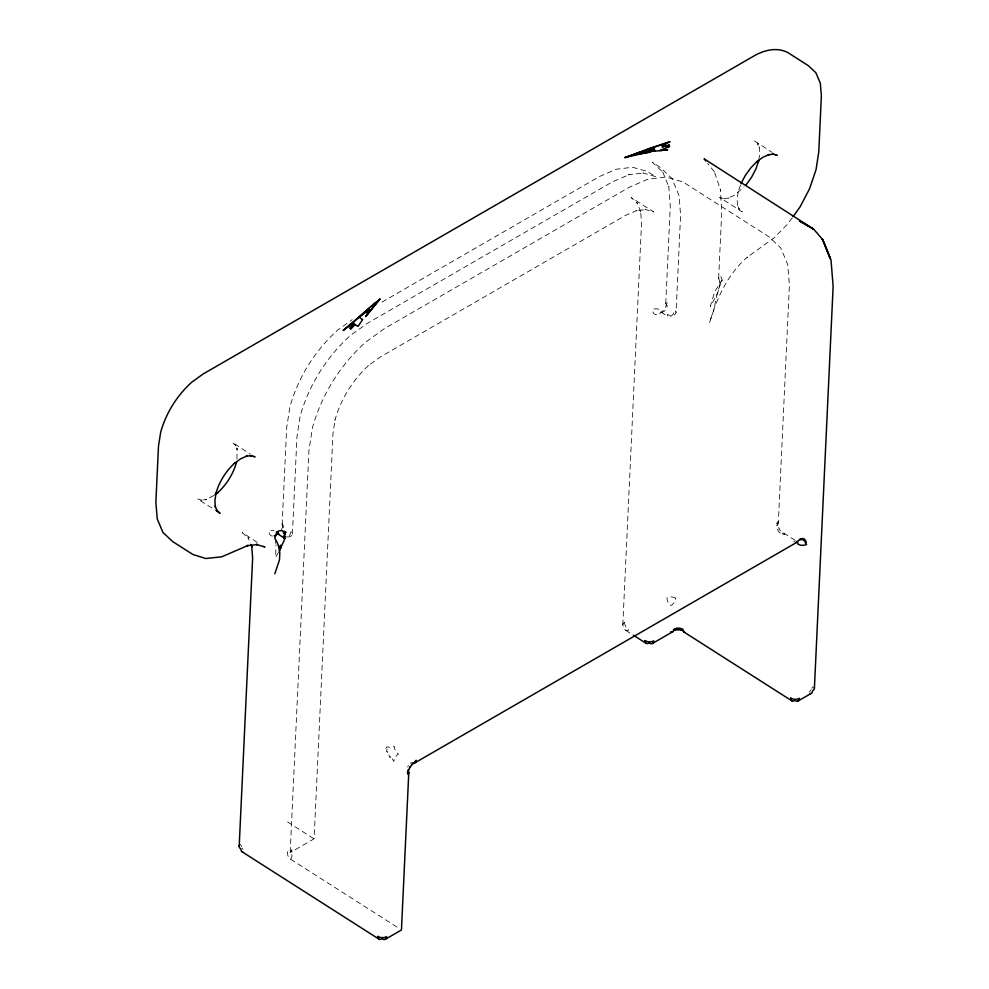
<?xml version="1.0" encoding="UTF-8"?>
<svg xmlns="http://www.w3.org/2000/svg" width="989" height="989" viewBox="0 0 989 989"><rect width="100%" height="100%" fill="white"/><g stroke="black" fill="none" stroke-linecap="round" stroke-linejoin="round"><path stroke-width="0.74" stroke-dasharray="4.95 3.71" d="M282.137 524.825L286.662 427.693L289.876 407.085C298.035 377.637 314.762 350.897 337.36 330.363L352.208 319.645M292.435 533.998L296.96 436.866L300.001 416.728C308.617 385.586 326.296 357.326 350.193 335.63L367.154 323.44L612.216 181.964L629.363 174.546L628.423 174.781L644.024 172.988L642.949 172.89L656.028 176.759L646.67 171.208L632.564 167.252L616.258 169.255L599.668 176.425L379.912 303.302M290.197 852.333L308.927 450.502L312.512 427.582C321.549 394.932 340.092 365.287 365.151 342.528L384.325 328.682L629.387 187.193L647.795 179.232L665.993 176.994L682.991 181.939L768.935 236.767L780.729 247.905L787.714 264.471L789.407 285.055L778.318 523.082M622.81 624.887L641.54 223.069L640.612 210.867L640.835 212.029L636.965 202.584L637.633 203.722L631.13 197.528L653.791 211.98L645.063 209.396L646.349 209.52L635.89 210.719L637.003 210.434L625.431 215.441L380.382 356.93L368.637 365.374L369.144 364.978C352.863 379.751 340.834 399.012 334.95 420.214L335.123 419.534L332.984 433.503L314.094 838.808L290.568 852.382M665.758 303.351L670.282 206.219L668.774 186.167L668.96 187.131L662.543 171.48L663.1 172.432L652.283 162.147L660.417 167.537L672.05 178.539L679.109 195.909L680.58 215.379L676.056 312.512M718.644 278.23L721.723 212.178L720.351 189.084L720.573 190.234L714.268 171.394L714.923 172.506L707.691 163.383M236.964 459.02L237.039 448.524L237.261 449.698L235.184 444.593L235.839 445.73L232.366 442.429L249.957 453.902M758.773 160.082L759.75 153.715L759.243 147.04L759.465 148.214L757.376 143.108L758.044 144.246L754.558 140.945L772.149 152.405M740.477 185.153L738.078 192.138L738.251 191.458L737.077 199.086L737.584 205.761L737.361 204.599L739.451 209.693L738.783 208.555L742.257 211.869L719.609 197.417L724.282 198.801L722.984 198.678L728.633 198.035L727.508 198.307L733.838 195.575L743.938 187.082M278.502 552.344L275.585 557.4L276.03 544.865M792.251 217.741L787.924 223.724L774.09 237.842L746.979 257.412L747.474 257.004C727.657 274.052 716.79 298.27 709.509 322.822L714.145 308.927L715.467 301.67A61.887 33.811 -57.5 0 1 722.18 280.06L720.462 275.634A6.194 3.758 2.7 0 0 719.473 280.134L719.535 282.903L720.462 280.938L719.226 288.528L716.802 295.056L710.263 306.442L714.862 291.434L722.18 280.06M213.785 495.526L205.316 499.804L206.429 499.519L200.792 500.162L202.077 500.286L197.404 498.901L216.492 510.831M313.686 838.635L285.228 820.474M660.912 312.091L668.193 316.74M783.671 533.034L796.775 541.403M625.74 630.339L632.119 634.406M257.251 542.38L242.218 532.527L248.721 538.708L248.054 537.571L250.266 542.973M290.605 859.206A12.375 7.146 60 0 0 292.015 855.04A6.194 3.758 2.7 0 1 292.015 849.724A6.194 3.573 60 0 1 287.416 851.85L287.848 855.745L290.605 859.206L399.568 928.708M275.325 540.748L275.795 543.493M281.247 529.684A10.31 5.637 -57.5 0 0 283.645 522.662A5.155 3.128 2.7 0 0 283.645 527.088A5.155 2.819 -57.5 0 1 283.064 529.424M272.383 536.075A10.31 5.637 -57.5 0 1 269.057 531.081A5.155 3.128 2.7 0 1 274.04 530.425M242.985 849.427A6.194 3.573 60 0 1 242.12 848.067M241.477 846.609A6.194 3.573 60 0 1 241.093 845.138M812.389 686.823A6.194 3.375 -57.5 0 1 811.895 688.27M811.153 689.679A6.194 3.375 -57.5 0 1 809.138 692.09M287.28 536.978A5.155 3.128 2.7 0 0 292.039 535.185A5.155 3.128 2.7 0 0 290.927 531.736A5.155 2.819 -57.5 0 1 287.082 537.942M793.747 541.749A6.194 3.375 -57.5 0 1 794.872 541.267M407.678 767.031A6.194 3.375 -57.5 0 1 408.42 765.61M410.447 763.211A6.194 3.375 -57.5 0 1 411.585 762.395M387.02 749.081L386.526 751.727L387.688 751.628L387.824 754.644L388.813 754.174L389.555 757.364L390.321 756.536L391.619 759.688L392.126 758.563L393.869 761.468A6.194 3.375 -57.5 0 1 398.468 754.026A6.194 3.573 60 0 1 394.327 746.324A6.194 3.758 2.7 0 1 386.872 746.695L385.759 748.797L387.02 749.081M782.744 533.034L782.534 533.998L784.697 534.592A6.194 3.375 -57.5 0 0 780.642 533.38A6.194 3.573 60 0 1 776.501 525.691A6.194 3.758 2.7 0 0 776.501 520.375L777.638 523.552L776.686 523.107L778.306 526.111L777.441 526.037L779.431 528.645L778.739 528.954L780.939 531.019L780.482 531.674L782.744 533.034M675.672 598.135A6.194 3.758 2.7 0 0 666.932 597.863A6.194 3.573 60 0 0 671.074 605.565A6.194 3.375 -57.5 0 0 675.672 598.135M624.628 622.291A6.194 3.573 60 0 0 628.769 629.993A6.194 3.375 -57.5 0 1 624.628 627.607A6.194 3.758 2.7 0 1 624.628 622.291M659.601 313.575A10.31 5.637 -57.5 0 0 667.266 301.175A5.155 3.128 2.7 0 0 667.266 305.601A5.155 2.819 -57.5 0 1 663.434 311.807A5.155 2.819 -57.5 0 1 659.972 309.817A5.155 3.128 2.7 0 0 652.691 309.594A10.31 5.637 -57.5 0 0 659.601 313.575M670.715 316.455A5.155 2.819 -57.5 0 0 674.547 310.249A5.155 3.128 2.7 0 1 674.547 314.675A5.155 3.128 2.7 0 1 667.254 314.465A5.155 2.819 -57.5 0 0 670.715 316.455"/><path stroke-width="1.48" d="M239.19 846.374L252.628 558.068L251.701 545.866L251.923 547.028L250.823 544.333M408.791 772.545L401.447 929.981L385.228 939.352M814.404 688.183L833.134 286.353L830.995 259.847L822.774 239.758L813.737 229.201L799.508 221.017L813.737 229.201L704.081 158.821L705.886 161.096M236.371 462.84L236.544 462.16C233.28 473.941 226.592 484.635 217.555 492.843L218.062 492.435L214.848 494.747M758.575 161.355L758.736 160.663L755.868 169.057L751.541 177.328L746.04 184.943M274.831 573.781L279.479 559.885L279.813 553.185A61.887 33.811 -57.5 0 0 274.794 538.362L277.031 531.637L278.07 533.467L278.317 531.081A6.194 3.758 2.7 0 1 283.002 530.846L283.732 533.714L284.498 531.266L284.684 534.147L285.784 531.909L284.338 536.78L284.548 539.487L279.219 551.083M740.959 183.756L745.286 175.473L750.787 167.87L757.08 161.442L756.573 161.85L762.989 157.226L769.318 154.494L768.193 154.779L773.843 154.123L772.545 154.012L777.218 155.384L775.969 154.853M365.806 316.48L369.886 309.582L366.87 312.944L369.256 309.236L359.415 317.246A6.194 3.202 38.5 0 0 362.666 319.546L358.055 326.333A6.231 2.732 39.3 0 1 355.892 325.084L355.199 324.553L350.576 329.114L354.532 323.984L349.846 328.397L353.914 323.366L353.37 322.748L343.294 330.289L379.887 299.061L365.806 316.48L379.887 299.061L372.865 306.33L375.882 302.436C364.607 311.3 355.026 321.981 343.294 330.289M793.116 216.554L800.027 206.985L809.558 188.775L816.049 169.638L818.768 151.935L821.377 95.748L820.289 83.064L815.851 72.729L808.372 65.694L787.986 52.677C777.28 46.891 764.584 49.982 754.558 55.619L203.178 373.953L191.606 382.335C176.883 395.699 165.991 413.118 160.675 432.304L158.487 446.175L155.866 502.363L157.263 518.99L162.962 532.441L172.605 541.539L192.991 554.545L205.811 558.513L221.845 556.782L248.091 545.433L246.978 545.718L257.437 544.519L256.139 544.395L264.867 546.979L263.63 546.435M414.737 762.927L796.911 542.281M652.32 643.53L672.743 631.736M798.024 701.016L811.153 693.437M669.825 141.773L661.938 145.247L665.844 144.073L662.037 146.187L665.857 145.148L662.234 147.114L669.405 144.901L666.277 147.237L669.689 146.483L659.675 150.588L667.785 149.759L655.287 151.132L653.791 148.387L624.949 157.585L654.928 150.687L632.639 155.063L648.351 148.746L669.825 141.773L624.949 157.585L639.623 152.17L654.026 149.03L647.325 151.156L654.285 149.636L640.575 153.616L650.268 152.207M673.286 630.129L675.549 630.216L675.128 629.424L678.343 630.08L678.33 629.264L681.124 630.376L681.532 629.622L683.72 631.106M253.777 456.337L255.026 456.881L250.353 455.496L251.639 455.62L246.001 456.263L247.114 455.978L240.784 458.723L234.368 463.334L234.875 462.939C225.838 471.147 219.15 481.841 215.886 493.622L216.059 492.942L214.885 500.582L215.392 507.246L215.157 506.084L217.246 511.177L216.591 510.052L220.065 513.353L216.492 510.831M684.042 632.082L791.843 700.83M633.393 635.222L646.138 643.345M277.279 533.578L284.56 538.226M242.12 851.826L379.047 939.167M277.872 533.689A10.31 5.637 -57.5 0 1 274.101 535.877M242.985 852.085A6.194 3.375 -57.5 0 1 240.995 849.094A6.194 3.758 2.7 0 1 240.018 844.519M814.194 687.207A6.194 3.758 2.7 0 1 812.599 690.779A6.194 3.573 60 0 1 810.214 693.648M278.873 533.701A5.155 2.819 -57.5 0 1 276.425 532.292M285.945 536.829A5.155 3.128 2.7 0 1 283.633 535.951A5.155 2.819 -57.5 0 0 285.289 538.436M684.92 632.342A6.194 3.375 -57.5 0 1 682.929 629.35A6.194 3.758 2.7 0 0 674.177 629.078A6.194 3.573 60 0 1 670.727 631.761M796.775 541.403A6.194 3.375 -57.5 0 1 797.9 544.135A6.194 3.758 2.7 0 0 806.641 544.395L805.207 542.887L806.468 542.021L804.539 541.267L805.701 540.155L803.414 540.192L804.403 538.931L801.894 539.747L802.66 538.412L800.101 539.957L800.596 538.646L798.135 540.798A6.194 3.573 60 0 1 795.96 542.479M407.963 770.641A6.194 3.758 2.7 0 1 407.95 774.399L407.394 772.434L408.321 772.026L408.37 769.553L409.174 769.529L409.854 766.71L410.472 767.056L411.745 764.101L412.116 764.781L416.184 760.269A6.194 3.573 60 0 1 412.722 762.939M280.703 547.906L279.751 549.847L279.553 546.991L280.666 545.186L280.703 547.906M824.097 242.874L822.106 238.621L830.364 258.797L824.097 242.874M377.922 936.422A6.194 3.375 -57.5 0 0 382.063 938.821A6.194 3.573 60 0 0 386.662 936.694A6.194 3.758 2.7 0 1 377.922 936.422M790.718 698.098A6.194 3.375 -57.5 0 0 794.872 700.484A6.194 3.573 60 0 0 799.471 698.358A6.194 3.758 2.7 0 1 790.718 698.098M645.013 640.612A6.194 3.375 -57.5 0 0 649.167 642.998A6.194 3.573 60 0 0 653.766 640.872A6.194 3.758 2.7 0 1 645.013 640.612"/></g></svg>
